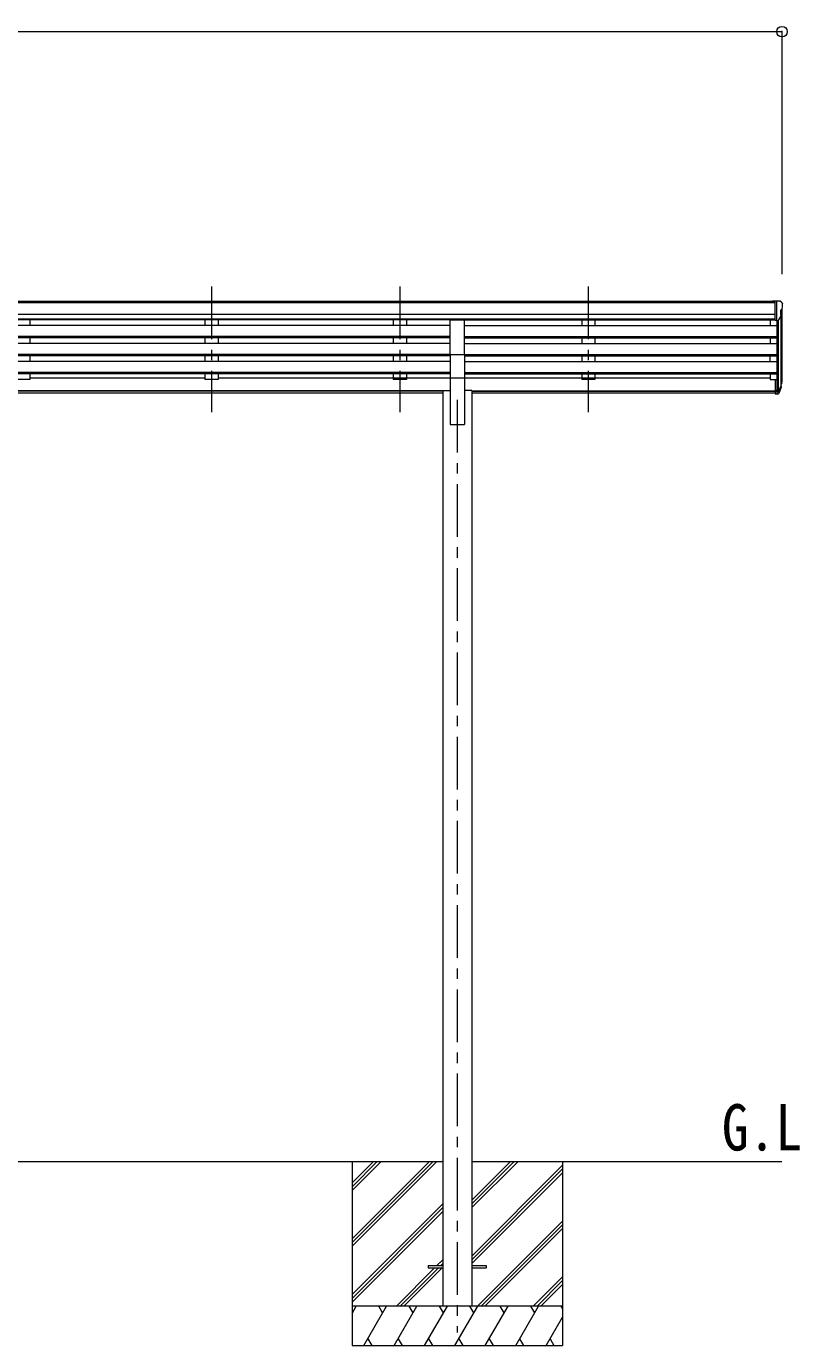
# Model space of a CAD drawing. Units: millimetres at full size, sheet at 1:40; details may follow other scales. Extents: x -11243 to 11243, y -7760 to 7760.
# Drawn here: x 4399 to 7338, y -4819 to 193 of the extents above; entities that cross this region are included whole.
import ezdxf
from ezdxf.enums import TextEntityAlignment as Align

# ---------------------------------------------------------------- set-up
doc = ezdxf.new("R2010")
doc.units = ezdxf.units.MM
doc.header["$LTSCALE"] = 40
doc.header["$PDMODE"] = 32
doc.header["$PDSIZE"] = 40
doc.linetypes.add('CHAIN1', pattern=[8, 5, -1, 1, -1])
for name, color, linetype, lineweight in [('0-0_0', 7, 'Continuous', 9), ('0-1_本体', 5, 'CHAIN1', 9), ('0-3_ELV2', 4, 'Continuous', 9), ('0-6_OTH_LINE', 6, 'Continuous', 9)]:
    doc.layers.add(name, color=color, linetype=linetype, lineweight=lineweight)
doc.layers.add('0-7_SHAPE', color=7, linetype='Continuous')
doc.styles.add('ＭＳ ゴシック', font='')
doc.styles.get('ＭＳ ゴシック').set_extended_font_data('MS Gothic')

msp = doc.modelspace()

# ---------------------------------------------------------------- linework, layer by layer
at = {"layer": '0-0_0'}
for p, q in [((2792.12, -4119.47), (5981.72, -4119.47)), ((5636.92, -4119.47), (5636.92, -4819.47)), ((5636.92, -4413.65), (5931.1, -4119.47)), ((5636.92, -4427.79), (5945.24, -4119.47)), ((5636.92, -4441.93), (5959.39, -4119.47)), ((5636.92, -4229.8), (5747.25, -4119.47)), ((5636.92, -4215.66), (5733.11, -4119.47)), ((5636.92, -4201.52), (5718.97, -4119.47)), ((6092.12, -4119.47), (7270.92, -4119.47)), ((6092.12, -4295.1), (6267.75, -4119.47)), ((6092.12, -4280.96), (6253.61, -4119.47)), ((6092.12, -4266.82), (6239.47, -4119.47)), ((6092.12, -4478.95), (6436.92, -4134.15)), ((6092.12, -4493.09), (6436.92, -4148.29)), ((6436.92, -4119.47), (6436.92, -4819.47)), ((6092.12, -4507.23), (6436.92, -4162.43)), ((5636.92, -4625.78), (5981.72, -4280.98)), ((5636.92, -4639.92), (5981.72, -4295.12)), ((5636.92, -4654.06), (5981.72, -4309.27)), ((6113.73, -4669.47), (6436.92, -4346.28)), ((6127.87, -4669.47), (6436.92, -4360.42)), ((6142.02, -4669.47), (6436.92, -4374.57)), ((5959.86, -4514.97), (5981.72, -4493.11)), ((5974.01, -4514.97), (5981.72, -4507.25)), ((5805.36, -4669.47), (5950.86, -4523.97)), ((5819.51, -4669.47), (5965.01, -4523.97)), ((5833.65, -4669.47), (5979.15, -4523.97)), ((6325.86, -4669.47), (6436.92, -4558.41)), ((6340.01, -4669.47), (6436.92, -4572.55)), ((6354.15, -4669.47), (6436.92, -4586.7)), ((6436.92, -4669.47), (5636.92, -4669.47)), ((5636.92, -4696.97), (5652.8, -4669.47)), ((5681.67, -4819.47), (5768.27, -4669.47)), ((5753.27, -4695.45), (5738.27, -4669.47)), ((5797.14, -4819.47), (5883.74, -4669.47)), ((5868.74, -4695.45), (5853.74, -4669.47)), ((5912.61, -4819.47), (5999.21, -4669.47)), ((5984.21, -4695.45), (5969.21, -4669.47)), ((6028.08, -4819.47), (6114.68, -4669.47)), ((6099.68, -4695.45), (6084.68, -4669.47)), ((6143.55, -4819.47), (6230.15, -4669.47)), ((6215.15, -4695.45), (6200.15, -4669.47)), ((6259.02, -4819.47), (6345.62, -4669.47)), ((6315.62, -4669.47), (6330.62, -4695.45)), ((6374.49, -4819.47), (6436.92, -4711.33)), ((6431.09, -4669.47), (6436.92, -4679.57)), ((5696.67, -4793.49), (5711.67, -4819.47)), ((5812.14, -4793.49), (5827.14, -4819.47)), ((5927.61, -4793.49), (5942.61, -4819.47)), ((6043.08, -4793.49), (6058.08, -4819.47)), ((6158.55, -4793.49), (6173.55, -4819.47)), ((6274.02, -4793.49), (6289.02, -4819.47)), ((6389.49, -4793.49), (6404.49, -4819.47)), ((5636.92, -4819.47), (6436.92, -4819.47))]:
    msp.add_line(p, q, dxfattribs=at)
at = {"layer": '0-1_本体'}
for p, q in [((5102.92, -795.07), (5102.92, -1272.58)), ((5102.92, -795.07), (5102.92, -1272.58)), ((5818.92, -795.07), (5818.92, -1272.58)), ((5818.92, -795.07), (5818.92, -1272.58)), ((6534.92, -795.07), (6534.92, -1272.58)), ((6534.92, -795.07), (6534.92, -1272.58)), ((6036.92, -1225.9), (6036.92, -4769.47))]:
    msp.add_line(p, q, dxfattribs=at)
at = {"layer": '0-3_ELV2'}
for p, q in [((7244.42, -850.81), (7234.42, -850.9)), ((7234.42, -852.42), (7234.42, -850.9)), ((7244.42, -922.8), (7244.42, -850.81)), ((7262.92, -850.81), (7244.42, -850.81)), ((7250.92, -923.8), (7250.92, -850.81)), ((7262.92, -850.81), (7265.26, -850.96)), ((7266.01, -851.38), (7270.08, -857.19)), ((7244.42, -852.42), (1529.42, -852.42)), ((7244.42, -857.63), (1529.42, -857.63)), ((7244.42, -901.16), (1529.42, -901.16)), ((7264.92, -885.33), (7264.92, -901.6)), ((7270.39, -882), (7265.07, -885.07)), ((7270.92, -881.39), (7270.92, -1147.83)), ((7272.92, -860.18), (7272.92, -860.81)), ((7244.42, -919.02), (1529.42, -919.02)), ((6009.42, -922.26), (2764.42, -922.26)), ((6009.42, -942.72), (2764.42, -942.72)), ((4411.92, -922.26), (4411.92, -942.72)), ((5077.92, -922.26), (5077.92, -942.72)), ((5127.92, -922.26), (5127.92, -942.72)), ((5793.92, -922.26), (5793.92, -942.72)), ((5843.92, -922.26), (5843.92, -942.72)), ((6009.42, -1053.24), (6009.42, -921.44)), ((6009.42, -921.44), (6064.42, -921.44)), ((6064.42, -1053.24), (6064.42, -921.44)), ((7244.42, -922.36), (6064.42, -922.36)), ((6064.42, -942.72), (7250.92, -942.72)), ((6509.92, -922.26), (6509.92, -942.72)), ((6559.92, -922.26), (6559.92, -942.72)), ((7225.92, -922.26), (7225.92, -942.72)), ((7244.42, -922.8), (7250.92, -922.8)), ((7250.92, -923.8), (7256.13, -923.48)), ((7250.92, -923.8), (7250.92, -1148.19)), ((7256.92, -923.32), (7256.93, -1192.97)), ((7258.55, -921.98), (7267.55, -906.39)), ((7265.95, -909.16), (7265.95, -1174.54)), ((6009.42, -984.6), (2764.42, -984.6)), ((6009.42, -986.09), (2764.42, -986.09)), ((6009.42, -990.41), (2764.42, -990.41)), ((4411.92, -990.41), (4411.92, -1011.21)), ((5077.92, -990.41), (5077.92, -1011.21)), ((5127.92, -990.41), (5127.92, -1011.21)), ((5793.92, -990.41), (5793.92, -1011.21)), ((5843.92, -990.41), (5843.92, -1011.21)), ((6064.42, -984.6), (7250.92, -984.6)), ((6064.42, -986.09), (7250.92, -986.09)), ((6064.42, -990.41), (7250.92, -990.41)), ((6509.92, -990.41), (6509.92, -1011.21)), ((6559.92, -990.41), (6559.92, -1011.21)), ((7225.92, -990.41), (7225.92, -1011.21)), ((6009.42, -1011.21), (2764.42, -1011.21)), ((6064.42, -1011.21), (7250.92, -1011.21)), ((6009.42, -1053.09), (2764.42, -1053.09)), ((6009.42, -1054.58), (2764.42, -1054.58)), ((6009.42, -1058.9), (2764.42, -1058.9)), ((6009.42, -1079.7), (2764.42, -1079.7)), ((4411.92, -1058.9), (4411.92, -1079.7)), ((5077.92, -1058.9), (5077.92, -1079.7)), ((5127.92, -1058.9), (5127.92, -1079.7)), ((5793.92, -1058.9), (5793.92, -1079.7)), ((5843.92, -1058.9), (5843.92, -1079.7)), ((6009.42, -1053.24), (6009.42, -1319.47)), ((6009.42, -1053.24), (6064.42, -1053.24)), ((6064.42, -1053.09), (7250.92, -1053.09)), ((6064.42, -1053.24), (6064.42, -1319.47)), ((6064.42, -1054.58), (7250.92, -1054.58)), ((6064.42, -1058.9), (7250.92, -1058.9)), ((6064.42, -1079.7), (7250.92, -1079.7)), ((6509.92, -1058.9), (6509.92, -1079.7)), ((6559.92, -1058.9), (6559.92, -1079.7)), ((7225.92, -1079.7), (7225.92, -1058.9)), ((6009.42, -1121.58), (2764.42, -1121.58)), ((6009.42, -1123.08), (2764.42, -1123.08)), ((6009.42, -1127.39), (2764.42, -1127.39)), ((4411.92, -1148.83), (4361.92, -1148.83)), ((4411.92, -1127.39), (4411.92, -1148.83)), ((5077.92, -1143.88), (4411.92, -1143.88)), ((5077.92, -1127.39), (5077.92, -1148.83)), ((5127.92, -1148.83), (5077.92, -1148.83)), ((5127.92, -1127.39), (5127.92, -1148.83)), ((6009.42, -1143.88), (5127.92, -1143.88)), ((5793.92, -1127.39), (5793.92, -1148.83)), ((6064.42, -1143.88), (5793.92, -1143.88)), ((5843.92, -1148.83), (5793.92, -1148.83)), ((5843.92, -1127.39), (5843.92, -1148.83)), ((6009.42, -1143.88), (5843.92, -1143.88)), ((6064.42, -1121.58), (7250.92, -1121.58)), ((6064.42, -1123.08), (7250.92, -1123.08)), ((6064.42, -1127.39), (7250.92, -1127.39)), ((7225.92, -1143.88), (6064.42, -1143.88)), ((6509.92, -1127.39), (6509.92, -1148.83)), ((6559.92, -1148.83), (6509.92, -1148.83)), ((6559.92, -1127.39), (6559.92, -1148.83)), ((7225.92, -1127.39), (7225.92, -1148.83)), ((7225.92, -1148.83), (7244.42, -1148.83)), ((7244.42, -1148.19), (7244.42, -1202.23)), ((7244.42, -1148.19), (7250.92, -1148.19)), ((7250.92, -1148.19), (7250.92, -1202.97)), ((5981.72, -1190.9), (2792.12, -1190.9)), ((5981.72, -1192.29), (2792.12, -1192.29)), ((5981.72, -1199.98), (2792.12, -1199.98)), ((5981.72, -1190.47), (5981.72, -4669.47)), ((5981.72, -1190.47), (6009.42, -1190.47)), ((6092.12, -1190.47), (6064.42, -1190.47)), ((6092.12, -1190.47), (6092.12, -4669.47)), ((6092.12, -1190.9), (7244.42, -1190.9)), ((6092.12, -1192.29), (7244.42, -1192.29)), ((7244.42, -1199.98), (6092.12, -1199.98)), ((7244.42, -1188.33), (7250.92, -1188.33)), ((7244.42, -1193.21), (7250.92, -1193.21)), ((7244.42, -1202.23), (7250.92, -1202.23)), ((7250.92, -1193.23), (7256.06, -1193.23)), ((7250.92, -1195.03), (7255.77, -1195.03)), ((7250.92, -1202.97), (7255.77, -1202.97)), ((7257.36, -1192.55), (7265.11, -1177.14)), ((7266.56, -1177.5), (7258.37, -1193.68)), ((7267.18, -1178.06), (7258.37, -1201.61)), ((7269.23, -1161.01), (7265.95, -1168.07)), ((7269.83, -1162.38), (7265.95, -1170.33)), ((7267.51, -1173.66), (7267.18, -1178.06)), ((6009.42, -1319.47), (6064.42, -1319.47)), ((5926.92, -4514.97), (5981.72, -4514.97)), ((6092.12, -4514.97), (6146.92, -4514.97)), ((6092.12, -4523.97), (6146.92, -4523.97)), ((6146.92, -4514.97), (6146.92, -4523.97))]:
    msp.add_line(p, q, dxfattribs=at)
msp.add_lwpolyline([(5926.92, -4514.97), (5926.92, -4523.97), (5981.72, -4523.97)], dxfattribs=at)
for centre, radius, start, end in [((7265.19, -851.95), 1, 35, 86.5), ((7265.22, -885.33), 0.3, 120, 180), ((7265.22, -901.6), 0.3, 180, 265.2833), ((7264.95, -904.89), 3, 330, 85.2833), ((7269.92, -860.18), 3, 0, 87), ((7266.02, -877.63), 6.18, 315.00103, 354.2965), ((7070.92, -860.81), 202, 355.05096, 0), ((7255.95, -920.48), 3, 273.5, 330), ((7240.34, -1151.51), 30.41, 341.80266, 352.8448), ((7241.74, -1153.27), 29.53, 342.01856, 353.49194)]:
    msp.add_arc(centre, radius, start, end, dxfattribs=at)
for centre, major_axis, ratio, start_param, end_param in [((7183.06, -1147.02), (-87.93, 4.42), 0.541684, 3.060334, 3.2172517), ((7182.27, -1153.7), (89.06, 1.43), 0.57596, 6.1985533, 6.3701348), ((7255.77, -1192.32), (3, 0), 0.90356, 4.712389, 5.7595865), ((7255.77, -1200.26), (-3, 0), 0.90356, 1.5707963, 2.6179939), ((7256.06, -1191.87), (1.5, 0), 0.90356, 4.712389, 5.7595865), ((7181, -1153.6), (88.05, 0), 0.90356, 5.9828017, 6.0168888), ((7266.21, -1173.66), (-1.3, 0), 0.90356, 2.9359903, 4.9130961), ((7180.29, -1157.47), (89.07, 0), 0.90356, 6.0316505, 6.077583)]:
    msp.add_ellipse(centre, major_axis=major_axis, ratio=ratio, start_param=start_param, end_param=end_param, dxfattribs=at)
at = {"layer": '0-6_OTH_LINE'}
for p, q in [((1502.92, 173.38), (7270.92, 173.38)), ((7270.92, 173.38), (7270.92, -747.83))]:
    msp.add_line(p, q, dxfattribs=at)
msp.add_point((7270.92, 173.38), dxfattribs=at)

# ---------------------------------------------------------------- texts
at = {"layer": '0-7_SHAPE', "style": 'ＭＳ ゴシック', "width": 0.85}
msp.add_text('G.L', height=176, dxfattribs=at).set_placement((7042.39, -4130.77), align=Align.BOTTOM_LEFT)

doc.saveas('drawing.dxf')
